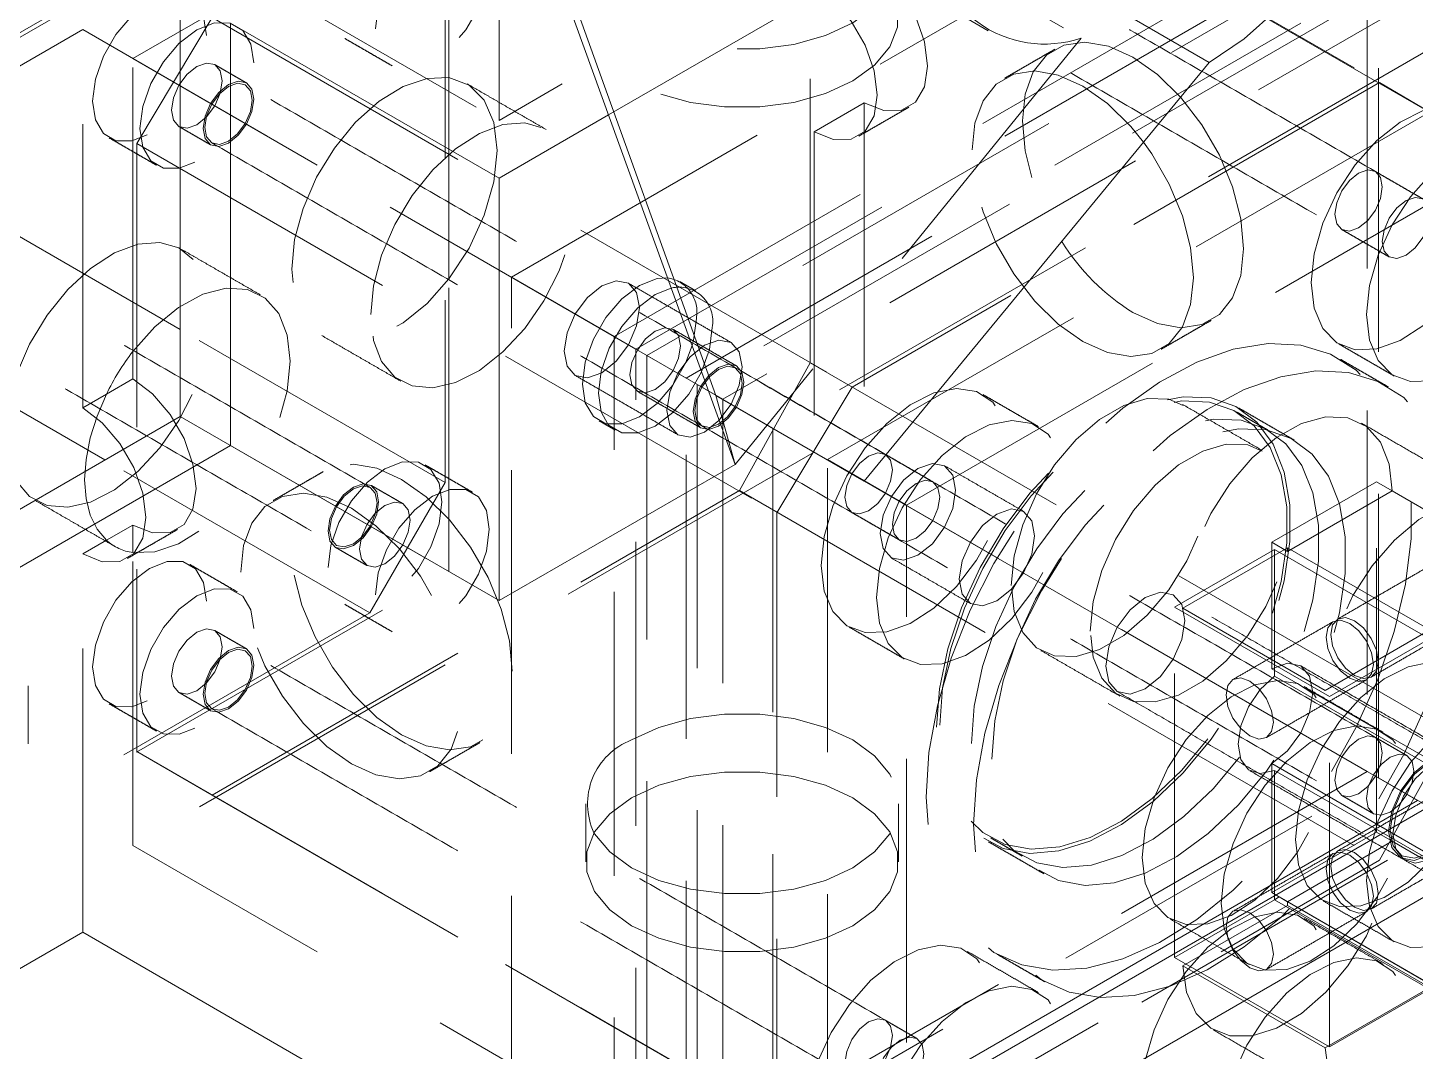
# Model space of a CAD drawing. Header units: millimetres. Extents: x 11 to 421, y 5 to 275.
# Drawn here: x 164.79 to 171, y 46.79 to 51.37 of the extents above; entities that cross this region are included whole.
import ezdxf

# ---------------------------------------------------------------- set-up
doc = ezdxf.new("R2010")
doc.units = ezdxf.units.MM
doc.linetypes.add('HIDDEN', pattern=[1.905, 1.27, -0.635])

msp = doc.modelspace()

# ---------------------------------------------------------------- linework, layer by layer
at = {"color": 7, "linetype": 'Continuous', "lineweight": 15}
for p, q in [((165.4722, 53.1478), (165.4722, 49.6285)), ((166.8934, 53.0494), (170.0754, 51.2124)), ((166.6733, 52.9539), (167.9541, 49.4141)), ((167.8682, 49.723), (166.7376, 52.8602)), ((165.6967, 51.3883), (166.8987, 50.6944)), ((165.6967, 51.3883), (165.6967, 49.4988)), ((168.5322, 49.3396), (170.0754, 51.2124)), ((165.4722, 50.0172), (163.7928, 50.9867)), ((166.8987, 50.6944), (167.3886, 50.9771)), ((166.8987, 48.8049), (166.8987, 50.6944)), ((165.1353, 49.434), (163.4559, 50.4035)), ((167.8682, 49.723), (168.5322, 49.3396)), ((167.8682, 49.723), (167.9541, 49.4141)), ((165.4722, 49.6285), (164.632, 49.1435)), ((164.632, 48.8842), (165.6967, 49.4988)), ((165.6967, 49.4988), (166.8987, 48.8049)), ((166.8987, 48.8049), (167.9541, 49.4141)), ((171.007, 47.9109), (168.5322, 49.3396)), ((171.007, 47.9109), (167.5104, 45.8924)), ((167.5599, 45.8638), (171.0565, 47.8824)), ((167.8993, 45.6679), (171.3959, 47.6864)), ((163.7557, 46.5822), (165.0355, 47.3211)), ((167.5104, 45.8924), (165.0355, 47.3211))]:
    msp.add_line(p, q, dxfattribs=at)
at = {"color": 7, "linetype": 'HIDDEN', "lineweight": 0}
for p, q in [((167.4132, 49.9865), (172.8013, 53.097)), ((165.26, 51.2292), (168.3077, 52.9886)), ((166.6733, 52.9539), (169.5018, 51.3211)), ((166.8987, 50.953), (166.8987, 52.8427)), ((167.9738, 52.7754), (170.8376, 51.1222)), ((168.29, 49.8682), (168.29, 52.5889)), ((168.29, 52.5889), (171.1538, 50.9357)), ((166.9535, 50.2518), (170.9574, 52.5631)), ((166.6742, 52.4538), (163.6266, 50.6945)), ((166.6742, 51.144), (166.6742, 52.4538)), ((168.7213, 49.2313), (174.1095, 52.3418)), ((163.9605, 50.8668), (166.3197, 52.2287)), ((166.6566, 52.0542), (166.6566, 49.3334)), ((168.8308, 52.0684), (166.8987, 50.953)), ((168.3678, 49.4354), (172.8013, 51.9948)), ((167.5104, 49.9302), (171.007, 51.9487)), ((171.007, 51.8916), (167.5599, 49.9016)), ((167.3886, 50.9771), (168.8309, 51.8098)), ((171.3959, 51.7242), (167.8993, 49.7056)), ((165.6967, 51.647), (166.8987, 50.953)), ((167.7349, 49.8005), (170.7825, 51.5599)), ((170.832, 51.5313), (167.7844, 49.7719)), ((170.7825, 51.5599), (170.7825, 48.0406)), ((170.832, 48.012), (170.832, 51.5313)), ((165.6146, 51.4135), (165.2777, 50.85)), ((165.6146, 51.4135), (168.4784, 49.7603)), ((165.0355, 51.3589), (163.7557, 50.62)), ((165.0355, 49.6666), (165.0355, 51.3589)), ((167.5104, 49.9302), (165.0355, 51.3589)), ((171.1714, 51.3354), (168.1238, 49.576)), ((169.5018, 51.3211), (167.9541, 49.4141)), ((167.7349, 49.8005), (165.26, 51.2292)), ((165.26, 49.9194), (165.26, 51.2292)), ((166.6742, 50.2444), (166.6742, 51.144)), ((170.8376, 51.1222), (168.4784, 49.7603)), ((171.1538, 50.9357), (170.8376, 51.1222)), ((168.5322, 51.0319), (168.3077, 50.9023)), ((168.5322, 51.0319), (168.5322, 49.3396)), ((168.3077, 50.9023), (168.3077, 49.4693)), ((165.2777, 50.85), (165.2777, 48.1292)), ((165.2777, 50.85), (168.1415, 49.1967)), ((166.6742, 48.9345), (166.6742, 50.2444)), ((166.9535, 46.2138), (166.9535, 50.2518)), ((167.4132, 49.9865), (166.9535, 50.2518)), ((166.6566, 49.3334), (165.4722, 50.0172)), ((167.4132, 43.7644), (167.4132, 49.9865)), ((165.26, 49.7962), (165.26, 49.9194)), ((167.5104, 45.8924), (167.5104, 49.9302)), ((167.5599, 49.9016), (167.5599, 45.9209)), ((167.5599, 49.9016), (167.8993, 49.7056)), ((167.9738, 49.297), (168.29, 49.8682)), ((168.29, 49.8682), (171.1538, 48.2149)), ((165.26, 49.7962), (165.1417, 49.7279)), ((167.7349, 46.2812), (167.7349, 49.8005)), ((165.1417, 49.7279), (165.0355, 49.6666)), ((167.7844, 49.7719), (167.7844, 46.2526)), ((167.7844, 49.7719), (168.1238, 49.576)), ((168.4784, 49.7603), (168.1415, 49.1967)), ((167.8993, 49.7056), (167.8993, 45.6679)), ((165.4722, 49.6285), (166.6742, 48.9345)), ((168.1238, 49.576), (168.1238, 46.0567)), ((166.3197, 48.7503), (165.1353, 49.434)), ((168.3077, 49.4693), (165.26, 47.7099)), ((170.7825, 48.0406), (168.3077, 49.4693)), ((168.3678, 44.3171), (168.3678, 49.4354)), ((168.7213, 49.2313), (168.3678, 49.4354)), ((165.6146, 47.935), (167.9738, 49.297)), ((166.6566, 49.3334), (166.3197, 48.7503)), ((167.9738, 49.297), (170.8376, 47.6437)), ((170.8232, 49.336), (170.3547, 49.0656)), ((170.4254, 49.0248), (170.8939, 49.2952)), ((170.8232, 47.7692), (170.8232, 49.336)), ((170.8232, 49.336), (170.8939, 49.2952)), ((170.8939, 49.2952), (171.5303, 48.9278)), ((168.7213, 43.0178), (168.7213, 49.2313)), ((168.1415, 49.1967), (168.1415, 46.476)), ((165.26, 49.143), (165.1417, 49.0747)), ((165.26, 49.0198), (165.26, 49.143)), ((165.1417, 49.0747), (165.0355, 49.0134)), ((170.4254, 49.0411), (169.9572, 48.7708)), ((170.3547, 49.0656), (170.3547, 48.5001)), ((170.3547, 49.0656), (170.4254, 49.0248)), ((170.4254, 49.0248), (170.4254, 49.0411)), ((171.0618, 48.6737), (170.4254, 49.0411)), ((165.0355, 47.3211), (165.0355, 49.0134)), ((165.26, 47.7099), (165.26, 49.0198)), ((169.9199, 48.7758), (170.3671, 49.0339)), ((170.3671, 48.4671), (170.3671, 49.0339)), ((170.3671, 49.0339), (171.0601, 48.6339)), ((163.6266, 47.1752), (166.6742, 48.9345)), ((166.3197, 48.7503), (163.9605, 47.3883)), ((169.9199, 47.2089), (169.9199, 48.7758)), ((170.6128, 48.3757), (169.9199, 48.7758)), ((170.5936, 48.4034), (169.9572, 48.7708)), ((171.0618, 48.6737), (170.5936, 48.4034)), ((170.6128, 48.3757), (171.0601, 48.6339)), ((170.3547, 48.5001), (171.0618, 48.0919)), ((171.0601, 48.067), (170.3671, 48.4671)), ((170.6128, 46.8089), (170.6128, 48.3757)), ((170.8376, 47.6437), (171.1538, 48.2149)), ((165.2777, 48.1292), (165.6146, 47.935)), ((165.2777, 48.1292), (168.1415, 46.476)), ((170.3547, 48.0755), (170.3547, 47.4988)), ((170.3547, 48.0755), (171.0618, 47.6673)), ((170.3671, 47.4671), (170.3671, 48.0453)), ((170.3671, 48.0453), (171.0601, 47.6453)), ((170.7825, 48.0406), (167.7349, 46.2812)), ((167.7844, 46.2526), (170.832, 48.012)), ((170.832, 48.012), (171.1714, 47.8161)), ((165.6146, 47.935), (168.4784, 46.2818)), ((168.1238, 46.0567), (171.1714, 47.8161)), ((170.3547, 47.4988), (170.8232, 47.7692)), ((170.8232, 47.7692), (170.8939, 47.7284)), ((167.7349, 46.2812), (165.26, 47.7099)), ((170.8939, 47.7284), (170.4254, 47.4579)), ((170.8939, 47.7284), (171.5303, 47.361)), ((168.4784, 46.2818), (170.8376, 47.6437)), ((170.3547, 47.4988), (170.4254, 47.4579)), ((170.3671, 47.4671), (169.9199, 47.2089)), ((169.9572, 47.1713), (170.4254, 47.4416)), ((170.3883, 47.4794), (170.3671, 47.4671)), ((170.3876, 47.4794), (170.3671, 47.4671)), ((170.3671, 47.4671), (171.0601, 47.0671)), ((170.3671, 47.4671), (171.0601, 47.0671)), ((170.3883, 47.4794), (170.3876, 47.4794)), ((170.3876, 47.4794), (171.0805, 47.0793)), ((171.0813, 47.0793), (170.3883, 47.4794)), ((170.4254, 47.4416), (170.4254, 47.4579)), ((171.0618, 47.0742), (170.4254, 47.4416)), ((170.6128, 46.8089), (169.9199, 47.2089)), ((169.9572, 47.1713), (170.5936, 46.8039)), ((170.5936, 46.8039), (171.0618, 47.0742)), ((171.0601, 47.0671), (170.6128, 46.8089))]:
    msp.add_line(p, q, dxfattribs=at)
at = {"color": 7, "linetype": 'Continuous', "lineweight": 15, "flags": 128}
for points in [[(170.0754, 51.2124), (170.2314, 51.3182), (170.3826, 51.4523), (170.5244, 51.6106), (170.6527, 51.7883), (170.7634, 51.98), (170.8531, 52.1799), (170.9193, 52.3819), (170.9598, 52.5799), (170.9735, 52.7679), (170.9598, 52.9401), (170.9193, 53.0913), (170.8531, 53.2169), (170.7634, 53.3132), (170.7104, 53.3493)], [(169.7342, 50.093), (169.8444, 50.0438), (169.949, 50.0256), (170.0429, 50.0396), (170.1212, 50.0848), (170.1802, 50.1592), (170.2168, 50.2588), (170.2292, 50.3789), (170.2168, 50.5132), (170.1802, 50.6551), (170.1212, 50.7976), (170.0429, 50.9333), (169.949, 51.0556), (169.9475, 51.0572)], [(169.7815, 50.8558), (169.8184, 50.8037), (169.8967, 50.668), (169.9557, 50.5255), (169.9923, 50.3836), (170.0047, 50.2492), (169.9923, 50.1292), (169.9557, 50.0295), (169.9535, 50.0256)], [(167.6522, 50.2486), (167.605, 50.2454), (167.5263, 50.2144), (167.4476, 50.1546), (167.3767, 50.0719), (167.3204, 49.9743), (167.2842, 49.8715), (167.2717, 49.7735), (167.2842, 49.6898), (167.3204, 49.6288), (167.3767, 49.5962), (167.4476, 49.5955), (167.5263, 49.6265), (167.605, 49.6863), (167.6759, 49.769), (167.7322, 49.8665), (167.7619, 49.9453)], [(167.6687, 50.2031), (167.597, 50.1736), (167.5184, 50.1138), (167.4474, 50.0311), (167.3911, 49.9335), (167.3549, 49.8307), (167.3425, 49.7327), (167.3549, 49.649), (167.3852, 49.5943)], [(167.7102, 49.9449), (167.7015, 49.99), (167.677, 50.0182), (167.6403, 50.0253), (167.597, 50.0103), (167.5537, 49.9753), (167.517, 49.9258), (167.4925, 49.8693), (167.4839, 49.8143), (167.4925, 49.7693), (167.517, 49.7411), (167.5537, 49.7339), (167.597, 49.749), (167.6403, 49.7839), (167.677, 49.8334), (167.7015, 49.89), (167.7102, 49.9449)], [(168.4809, 47.9222), (168.3583, 47.9786), (168.2171, 48.0178), (168.0643, 48.038), (167.9075, 48.038), (167.7547, 48.0178), (167.6135, 47.9786), (167.4909, 47.9222), (167.3932, 47.8514), (167.3252, 47.7699), (167.2903, 47.6817), (167.2903, 47.5912), (167.3252, 47.5029), (167.3932, 47.4214), (167.4909, 47.3507), (167.6135, 47.2943), (167.7547, 47.255), (167.9075, 47.2349), (168.0643, 47.2349), (168.2171, 47.255), (168.3583, 47.2943), (168.4809, 47.3507), (168.5786, 47.4214), (168.6466, 47.5029), (168.6815, 47.5912), (168.6815, 47.6817), (168.6466, 47.7699), (168.5786, 47.8514), (168.4809, 47.9222)], [(168.6489, 47.766), (168.6466, 47.7622), (168.5786, 47.6807), (168.4809, 47.6099), (168.3583, 47.5535), (168.2171, 47.5142), (168.0643, 47.4941), (167.9075, 47.4941), (167.7547, 47.5142), (167.6135, 47.5535), (167.4909, 47.6099), (167.3932, 47.6807), (167.3252, 47.7622), (167.3229, 47.766)]]:
    msp.add_lwpolyline(points, dxfattribs=at)
at = {"color": 7, "linetype": 'HIDDEN', "lineweight": 0, "flags": 128}
for points in [[(168.4809, 51.96), (168.5786, 51.8892), (168.6466, 51.8077), (168.6815, 51.7195), (168.6815, 51.629), (168.6466, 51.5407), (168.5786, 51.4592), (168.4809, 51.3885), (168.3583, 51.332), (168.2171, 51.2928), (168.0643, 51.2726), (167.9075, 51.2726), (167.7547, 51.2928), (167.6135, 51.332), (167.4909, 51.3885), (167.3932, 51.4592), (167.3252, 51.5407), (167.2903, 51.629), (167.2903, 51.7195), (167.3252, 51.8077), (167.3932, 51.8892), (167.4909, 51.96), (167.6135, 52.0164), (167.7547, 52.0556), (167.9075, 52.0758), (168.0643, 52.0758), (168.2171, 52.0556), (168.3583, 52.0164), (168.4809, 51.96)], [(166.1333, 51.4843), (166.1458, 51.5823), (166.1819, 51.6851), (166.2382, 51.7827), (166.3092, 51.8654), (166.3879, 51.9252), (166.4665, 51.9562), (166.5375, 51.9554), (166.5938, 51.9229), (166.63, 51.8618), (166.6424, 51.7782), (166.63, 51.6801), (166.5938, 51.5773), (166.5375, 51.4798), (166.4665, 51.3971), (166.3879, 51.3373), (166.3092, 51.3062), (166.2382, 51.307), (166.1819, 51.3396), (166.1458, 51.4006), (166.1333, 51.4843)], [(166.3454, 51.3618), (166.3579, 51.4598), (166.3941, 51.5627), (166.4504, 51.6602), (166.5213, 51.7429), (166.6, 51.8027), (166.6787, 51.8337), (166.7496, 51.833), (166.8059, 51.8004), (166.8421, 51.7394), (166.8546, 51.6557), (166.8421, 51.5577), (166.8059, 51.4549), (166.7496, 51.3573), (166.6787, 51.2746), (166.6, 51.2148), (166.5213, 51.1838), (166.4504, 51.1846), (166.3941, 51.2171), (166.3579, 51.2782), (166.3454, 51.3618)], [(168.4809, 51.7007), (168.3583, 51.7571), (168.2171, 51.7964), (168.0643, 51.8165), (167.9075, 51.8165), (167.7547, 51.7964), (167.6135, 51.7571), (167.4909, 51.7007), (167.3932, 51.63), (167.3252, 51.5484), (167.2903, 51.4602), (167.2903, 51.3697), (167.3252, 51.2815), (167.3932, 51.2), (167.4909, 51.1292), (167.6135, 51.0728), (167.7547, 51.0335), (167.9075, 51.0134), (168.0643, 51.0134), (168.2171, 51.0335), (168.3583, 51.0728), (168.4809, 51.1292), (168.5786, 51.2), (168.6466, 51.2815), (168.6815, 51.3697), (168.6815, 51.4602), (168.6466, 51.5484), (168.5786, 51.63), (168.4809, 51.7007)], [(168.5322, 51.0319), (168.6196, 50.9975), (168.6984, 50.9983), (168.761, 51.0345), (168.8012, 51.1023), (168.815, 51.1953), (168.8012, 51.3042), (168.761, 51.4184), (168.6984, 51.5268), (168.6196, 51.6187), (168.5322, 51.6852)], [(168.3077, 51.5556), (168.3951, 51.4891), (168.4739, 51.3972), (168.5365, 51.2888), (168.5767, 51.1746), (168.5905, 51.0657), (168.5767, 50.9727), (168.5365, 50.9049), (168.4739, 50.8687), (168.3951, 50.8679), (168.3077, 50.9023)], [(165.5888, 51.3332), (165.5764, 51.4169), (165.5402, 51.478), (165.4839, 51.5105), (165.4129, 51.5113), (165.3343, 51.4802), (165.2556, 51.4204), (165.1846, 51.3377), (165.1283, 51.2402), (165.0922, 51.1374), (165.0797, 51.0393), (165.0922, 50.9557), (165.1283, 50.8946), (165.1846, 50.8621), (165.2556, 50.8613), (165.3343, 50.8923), (165.4129, 50.9521), (165.4839, 51.0348), (165.5402, 51.1324), (165.5764, 51.2352), (165.5888, 51.3332)], [(165.801, 51.2108), (165.7885, 51.2944), (165.7523, 51.3555), (165.696, 51.388), (165.6251, 51.3888), (165.5464, 51.3578), (165.4677, 51.298), (165.3968, 51.2153), (165.3405, 51.1177), (165.3043, 51.0149), (165.2918, 50.9169), (165.3043, 50.8332), (165.3405, 50.7722), (165.3968, 50.7396), (165.4677, 50.7388), (165.5464, 50.7699), (165.6251, 50.8297), (165.696, 50.9124), (165.7523, 51.0099), (165.7885, 51.1127), (165.801, 51.2108)], [(169.9475, 51.0572), (169.8444, 51.1583), (169.7342, 51.2362), (169.6241, 51.2854), (169.5195, 51.3035), (169.4256, 51.2896), (169.3473, 51.2444), (169.2883, 51.17), (169.2517, 51.0704), (169.2393, 50.9503), (169.2517, 50.816), (169.2883, 50.674), (169.3473, 50.5316), (169.4154, 50.4115)], [(165.6595, 51.1291), (165.6509, 51.1742), (165.6264, 51.2024), (165.5897, 51.2095), (165.5464, 51.1945), (165.5031, 51.1595), (165.4664, 51.11), (165.4419, 51.0535), (165.4333, 50.9985), (165.4419, 50.9535), (165.4664, 50.9253), (165.5031, 50.9181), (165.5464, 50.9332), (165.5897, 50.9681), (165.6264, 51.0176), (165.6509, 51.0742), (165.6595, 51.1291)], [(169.0148, 50.8207), (169.0272, 50.9408), (169.0638, 51.0404), (169.1228, 51.1148), (169.2011, 51.16), (169.295, 51.1739), (169.3996, 51.1558), (169.5097, 51.1066), (169.6199, 51.0287), (169.7245, 50.926), (169.7815, 50.8558)], [(165.801, 51.0475), (165.7924, 51.0925), (165.7678, 51.1207), (165.7311, 51.1279), (165.6878, 51.1128), (165.6445, 51.0779), (165.6078, 51.0284), (165.5833, 50.9718), (165.5747, 50.9169), (165.5833, 50.8718), (165.6078, 50.8436), (165.6445, 50.8365), (165.6878, 50.8515), (165.7311, 50.8865), (165.7678, 50.936), (165.7924, 50.9925), (165.801, 51.0475)], [(165.7939, 51.0434), (165.7858, 51.0856), (165.7628, 51.1121), (165.7284, 51.1188), (165.6878, 51.1047), (165.6472, 51.0719), (165.6128, 51.0255), (165.5898, 50.9725), (165.5818, 50.9209), (165.5898, 50.8787), (165.6128, 50.8523), (165.6472, 50.8456), (165.6878, 50.8597), (165.7284, 50.8925), (165.7628, 50.9389), (165.7858, 50.9919), (165.7939, 51.0434)], [(166.6742, 51.144), (166.5761, 51.1409), (166.4698, 51.105), (166.3613, 51.0383), (166.2567, 50.9446), (166.1617, 50.8291), (166.0818, 50.6982), (166.0212, 50.5592), (165.9835, 50.4199), (165.9707, 50.288), (165.9835, 50.171), (166.0212, 50.0752), (166.0818, 50.0062), (166.1617, 49.9676), (166.2567, 49.9617), (166.3613, 49.9888), (166.4698, 50.0474), (166.5761, 50.1342), (166.6742, 50.2444)], [(166.6742, 50.2444), (166.7639, 50.3809), (166.8324, 50.5284), (166.8753, 50.6775), (166.8899, 50.8187), (166.8753, 50.943), (166.8324, 51.0426), (166.7639, 51.111), (166.6742, 51.144)], [(170.5315, 50.227), (170.5448, 50.3565), (170.584, 50.4933), (170.6465, 50.6288), (170.7284, 50.7543), (170.8247, 50.8622), (170.9291, 50.9455), (171.0353, 50.9991), (171.1364, 51.0195), (171.2262, 51.0055), (171.299, 50.958), (171.3502, 50.88), (171.3767, 50.7763), (171.3767, 50.6535), (171.3502, 50.5193), (171.299, 50.3821), (171.2262, 50.2506), (171.1364, 50.1329), (171.0353, 50.0366), (170.9291, 49.9676), (170.8247, 49.9303), (170.7284, 49.927), (170.6465, 49.958), (170.584, 50.0213), (170.5448, 50.1129), (170.5315, 50.227)], [(166.3242, 50.0839), (166.3366, 50.2135), (166.3731, 50.3503), (166.4318, 50.4872), (166.5094, 50.6165), (166.6018, 50.7315), (166.704, 50.8259), (166.8106, 50.8945), (166.9157, 50.9338), (167.0137, 50.9416), (167.0993, 50.9174), (167.1678, 50.8626), (167.2157, 50.7801), (167.2404, 50.6744), (167.2404, 50.5512), (167.2157, 50.4171), (167.1678, 50.2793), (167.0993, 50.1453), (167.0137, 50.0223), (166.9157, 49.9169), (166.8106, 49.8348), (166.704, 49.7805), (166.6018, 49.7568), (166.5094, 49.7651), (166.4318, 49.8048), (166.3731, 49.8739), (166.3366, 49.9687), (166.3242, 50.0839)], [(170.779, 50.0841), (170.7923, 50.2137), (170.8315, 50.3504), (170.894, 50.4859), (170.9759, 50.6115), (171.0722, 50.7193), (171.1766, 50.8026), (171.2828, 50.8562), (171.3839, 50.8766), (171.4737, 50.8627), (171.5465, 50.8152), (171.5977, 50.7371), (171.6242, 50.6334), (171.6242, 50.5106), (171.5977, 50.3764), (171.5465, 50.2392), (171.4737, 50.1077), (171.3839, 49.99), (171.2828, 49.8937), (171.1766, 49.8247), (171.0722, 49.7874), (170.9759, 49.7842), (170.894, 49.8151), (170.8315, 49.8784), (170.7923, 49.97), (170.779, 50.0841)], [(169.9535, 50.0256), (169.8967, 49.9552), (169.8184, 49.91), (169.7245, 49.896), (169.6199, 49.9142), (169.5097, 49.9634), (169.3996, 50.0413), (169.295, 50.144), (169.2011, 50.2663), (169.1228, 50.402), (169.0638, 50.5444), (169.0272, 50.6864), (169.0148, 50.8207)], [(170.6376, 50.5332), (170.6456, 50.5847), (170.6686, 50.6377), (170.7031, 50.6841), (170.7436, 50.7169), (170.7842, 50.731), (170.8186, 50.7243), (170.8416, 50.6978), (170.8497, 50.6556), (170.8416, 50.6041), (170.8186, 50.5511), (170.7842, 50.5047), (170.7436, 50.4719), (170.7031, 50.4578), (170.6686, 50.4645), (170.6456, 50.4909), (170.6376, 50.5332)], [(170.8497, 50.6556), (170.8416, 50.6978), (170.8186, 50.7243), (170.7842, 50.731), (170.7436, 50.7169), (170.7031, 50.6841), (170.6686, 50.6377), (170.6456, 50.5847), (170.6376, 50.5332), (170.6456, 50.4909), (170.6686, 50.4645), (170.7031, 50.4578), (170.7436, 50.4719), (170.7842, 50.5047), (170.8186, 50.5511), (170.8416, 50.6041), (170.8497, 50.6556)], [(170.8497, 50.4107), (170.8578, 50.4622), (170.8808, 50.5152), (170.9152, 50.5617), (170.9558, 50.5944), (170.9964, 50.6085), (171.0308, 50.6018), (171.0538, 50.5754), (171.0618, 50.5332), (171.0538, 50.4816), (171.0308, 50.4286), (170.9964, 50.3822), (170.9558, 50.3494), (170.9152, 50.3353), (170.8808, 50.342), (170.8578, 50.3685), (170.8497, 50.4107)], [(164.6908, 49.5492), (164.7032, 49.4339), (164.7397, 49.3392), (164.7983, 49.2701), (164.876, 49.2303), (164.9684, 49.2221), (165.0706, 49.2457), (165.1772, 49.3001), (165.2822, 49.3822), (165.3802, 49.4875), (165.4658, 49.6105), (165.5344, 49.7445), (165.5823, 49.8823), (165.6069, 50.0164), (165.6069, 50.1397), (165.5823, 50.2454), (165.5344, 50.3278), (165.4658, 50.3826), (165.3802, 50.4068), (165.2822, 50.3991), (165.1772, 50.3598), (165.0706, 50.2911), (164.9684, 50.1968), (164.876, 50.0818), (164.7983, 49.9524), (164.7397, 49.8156), (164.7032, 49.6787), (164.6908, 49.5492)], [(167.1896, 49.921), (167.2025, 50.0028), (167.239, 50.087), (167.2936, 50.1607), (167.358, 50.2127), (167.4225, 50.2351), (167.4771, 50.2244), (167.5136, 50.1824), (167.5264, 50.1154), (167.5136, 50.0336), (167.4771, 49.9495), (167.4225, 49.8758), (167.358, 49.8238), (167.2936, 49.8014), (167.239, 49.812), (167.2025, 49.854), (167.1896, 49.921)], [(165.26, 49.9194), (165.3582, 50.0296), (165.4645, 50.1164), (165.5729, 50.175), (165.6776, 50.2021), (165.7725, 50.1962), (165.8525, 50.1576), (165.9131, 50.0885), (165.9508, 49.9928), (165.9636, 49.8757), (165.9508, 49.7439), (165.9131, 49.6046), (165.8525, 49.4656), (165.7725, 49.3347), (165.6776, 49.2192), (165.5729, 49.1255), (165.4645, 49.0588), (165.3582, 49.0229), (165.26, 49.0198)], [(167.7619, 49.9453), (167.7684, 49.9694), (167.7809, 50.0674)], [(167.3852, 49.5943), (167.3911, 49.5879), (167.4474, 49.5554), (167.5184, 49.5546), (167.597, 49.5857), (167.6757, 49.6455), (167.7466, 49.7282), (167.803, 49.8257), (167.8391, 49.9285), (167.8516, 50.0266)], [(167.6493, 49.6557), (167.6621, 49.7375), (167.6986, 49.8216), (167.7532, 49.8953), (167.8176, 49.9473), (167.8821, 49.9697), (167.9367, 49.9591), (167.9732, 49.9171), (167.986, 49.8501), (167.9732, 49.7683), (167.9367, 49.6841), (167.8821, 49.6105), (167.8176, 49.5585), (167.7532, 49.5361), (167.6986, 49.5467), (167.6621, 49.5887), (167.6493, 49.6557)], [(168.8088, 47.9261), (168.8216, 48.1249), (168.8594, 48.3338), (168.9216, 48.5478), (169.0066, 48.7619), (169.1124, 48.9712), (169.2366, 49.1706), (169.3762, 49.3556), (169.5279, 49.5218), (169.6883, 49.6652), (169.8535, 49.7826), (170.0197, 49.8712), (170.183, 49.9289), (170.3395, 49.9543), (170.4856, 49.9469), (170.6179, 49.9069), (170.7332, 49.8351), (170.8289, 49.7332), (170.9027, 49.6037), (170.9528, 49.4496), (170.9782, 49.2744), (170.9782, 49.0824), (170.9528, 48.8779), (170.9027, 48.6659), (170.8289, 48.4512), (170.7332, 48.2389), (170.6179, 48.0339), (170.4856, 47.8411), (170.3395, 47.665), (170.183, 47.5098), (170.0197, 47.3789), (169.8535, 47.2757), (169.6883, 47.2023), (169.5279, 47.1606), (169.3762, 47.1516), (169.2366, 47.1754), (169.1124, 47.2315), (169.0066, 47.3185), (168.9216, 47.4346), (168.8594, 47.5768), (168.8216, 47.7419), (168.8088, 47.9261)], [(167.993, 49.7816), (167.9844, 49.8267), (167.9599, 49.8549), (167.9232, 49.862), (167.8799, 49.847), (167.8366, 49.812), (167.7999, 49.7625), (167.7753, 49.706), (167.7667, 49.651), (167.7753, 49.606), (167.7999, 49.5778), (167.8366, 49.5706), (167.8799, 49.5857), (167.9232, 49.6206), (167.9599, 49.6701), (167.9844, 49.7267), (167.993, 49.7816)], [(167.9859, 49.7776), (167.9779, 49.8198), (167.9549, 49.8462), (167.9204, 49.8529), (167.8799, 49.8388), (167.8393, 49.8061), (167.8049, 49.7596), (167.7819, 49.7066), (167.7738, 49.6551), (167.7819, 49.6129), (167.8049, 49.5864), (167.8393, 49.5797), (167.8799, 49.5939), (167.9204, 49.6266), (167.9549, 49.673), (167.9779, 49.726), (167.9859, 49.7776)], [(165.26, 49.143), (165.3474, 49.1085), (165.4263, 49.1094), (165.4889, 49.1455), (165.529, 49.2134), (165.5429, 49.3063), (165.529, 49.4152), (165.4889, 49.5295), (165.4263, 49.6378), (165.3474, 49.7298), (165.26, 49.7962)], [(169.021, 47.8036), (169.0337, 48.0024), (169.0716, 48.2113), (169.1337, 48.4253), (169.2187, 48.6395), (169.3245, 48.8487), (169.4487, 49.0482), (169.5883, 49.2331), (169.7401, 49.3993), (169.9004, 49.5428), (170.0656, 49.6602), (170.2318, 49.7488), (170.3951, 49.8064), (170.5516, 49.8319), (170.6977, 49.8245), (170.83, 49.7844), (170.9453, 49.7126), (171.041, 49.6108), (171.1148, 49.4813), (171.165, 49.3271), (171.1904, 49.152), (171.1904, 48.9599), (171.165, 48.7555), (171.1148, 48.5434), (171.041, 48.3287), (170.9453, 48.1164), (170.83, 47.9114), (170.6977, 47.7187), (170.5516, 47.5426), (170.3951, 47.3873), (170.2318, 47.2565), (170.0656, 47.1532), (169.9004, 47.0798), (169.7401, 47.0382), (169.5883, 47.0291), (169.4487, 47.0529), (169.3245, 47.109), (169.2187, 47.1961), (169.1337, 47.3121), (169.0716, 47.4543), (169.0337, 47.6195), (169.021, 47.8036)], [(165.1417, 49.0747), (165.1, 49.1241), (165.0694, 49.1868), (165.0507, 49.2612), (165.0444, 49.3451), (165.0507, 49.4363), (165.0694, 49.5322), (165.1, 49.6303), (165.1417, 49.7279)], [(168.3395, 48.9616), (168.3528, 49.0911), (168.392, 49.2279), (168.4545, 49.3633), (168.5364, 49.4889), (168.6326, 49.5968), (168.7371, 49.6801), (168.8432, 49.7336), (168.9444, 49.7541), (169.0342, 49.7401), (169.107, 49.6926), (169.1582, 49.6146), (169.1847, 49.5109), (169.1847, 49.3881), (169.1582, 49.2539), (169.107, 49.1167), (169.0342, 48.9851), (168.9444, 48.8675), (168.8432, 48.7711), (168.7371, 48.7022), (168.6326, 48.6649), (168.5364, 48.6616), (168.4545, 48.6926), (168.392, 48.7558), (168.3528, 48.8474), (168.3395, 48.9616)], [(165.0355, 49.6666), (165.1229, 49.6001), (165.2018, 49.5082), (165.2643, 49.3999), (165.3045, 49.2856), (165.3184, 49.1767), (165.3045, 49.0838), (165.2643, 49.0159), (165.2018, 48.9798), (165.1229, 48.9789), (165.0355, 49.0134)], [(168.8557, 48.2388), (168.8684, 48.4095), (168.9062, 48.5893), (168.9678, 48.7726), (169.0512, 48.9534), (169.1538, 49.126), (169.2723, 49.2847), (169.4029, 49.4245), (169.5413, 49.5409), (169.6832, 49.6301), (169.8239, 49.6894), (169.9589, 49.7167), (170.0839, 49.7111), (170.1949, 49.673), (170.2883, 49.6034), (170.3612, 49.5047), (170.411, 49.38), (170.4364, 49.2334), (170.4364, 49.0694), (170.411, 48.8934), (170.3612, 48.7111), (170.2883, 48.5284), (170.1949, 48.351), (170.0839, 48.1847), (169.9589, 48.0348), (169.8239, 47.9062), (169.6832, 47.8029), (169.5413, 47.7284), (169.4029, 47.685), (169.2723, 47.6741), (169.1538, 47.696), (169.0512, 47.75), (168.9678, 47.8345), (168.9062, 47.9467), (168.8684, 48.0829), (168.8557, 48.2388)], [(168.8698, 48.247), (168.8823, 48.4146), (168.9194, 48.5912), (168.9799, 48.7713), (169.0619, 48.9488), (169.1627, 49.1183), (169.279, 49.2742), (169.4073, 49.4115), (169.5432, 49.5258), (169.6825, 49.6135), (169.8207, 49.6716), (169.9533, 49.6984), (170.0761, 49.693), (170.1851, 49.6555), (170.2769, 49.5872), (170.3484, 49.4903), (170.3974, 49.3678), (170.4223, 49.2238), (170.4223, 49.0627), (170.3974, 48.8899), (170.3484, 48.7109), (170.2769, 48.5314), (170.1851, 48.3571), (170.0761, 48.1938), (169.9533, 48.0466), (169.8207, 47.9203), (169.6825, 47.8189), (169.5432, 47.7457), (169.4073, 47.703), (169.279, 47.6923), (169.1627, 47.7138), (169.0619, 47.7669), (168.9799, 47.8499), (168.9194, 47.96), (168.8823, 48.0938), (168.8698, 48.247)], [(169.1898, 48.8729), (169.2028, 49.0045), (169.2412, 49.1436), (169.3027, 49.2819), (169.3837, 49.4116), (169.4796, 49.525), (169.5847, 49.6156), (169.6929, 49.6781), (169.798, 49.7089), (169.8939, 49.7061), (169.9749, 49.67), (170.0364, 49.6026), (170.0748, 49.5079), (170.0878, 49.3913), (170.0748, 49.2597), (170.0364, 49.1207), (169.9749, 48.9823), (169.8939, 48.8527), (169.798, 48.7392), (169.6929, 48.6486), (169.5847, 48.5862), (169.4796, 48.5554), (169.3837, 48.5582), (169.3027, 48.5943), (169.2412, 48.6616), (169.2028, 48.7564), (169.1898, 48.8729)], [(168.587, 48.8187), (168.6003, 48.9482), (168.6394, 49.085), (168.702, 49.2205), (168.7839, 49.346), (168.8801, 49.4539), (168.9846, 49.5372), (169.0907, 49.5908), (169.1919, 49.6112), (169.2817, 49.5972), (169.3545, 49.5497), (169.4057, 49.4717), (169.4321, 49.368), (169.4321, 49.2452), (169.4057, 49.111), (169.3545, 48.9738), (169.2817, 48.8422), (169.1919, 48.7246), (169.0907, 48.6283), (168.9846, 48.5593), (168.8801, 48.522), (168.7839, 48.5187), (168.702, 48.5497), (168.6394, 48.613), (168.6003, 48.7046), (168.587, 48.8187)], [(169.0112, 48.1654), (169.0237, 48.333), (169.0608, 48.5096), (169.1213, 48.6896), (169.2033, 48.8672), (169.3041, 49.0367), (169.4205, 49.1926), (169.5487, 49.3299), (169.6846, 49.4442), (169.8239, 49.5318), (169.9621, 49.59), (170.0947, 49.6168), (170.2175, 49.6114), (170.3266, 49.5739), (170.4183, 49.5056), (170.4898, 49.4087), (170.5388, 49.2862), (170.5637, 49.1421), (170.5637, 48.9811), (170.5388, 48.8083), (170.4898, 48.6292), (170.4183, 48.4497), (170.3266, 48.2755), (170.2175, 48.1121), (170.0947, 47.965), (169.9621, 47.8386), (169.8239, 47.7372), (169.6846, 47.6641), (169.5487, 47.6214), (169.4205, 47.6107), (169.3041, 47.6322), (169.2033, 47.6853), (169.1213, 47.7682), (169.0608, 47.8784), (169.0237, 48.0122), (169.0112, 48.1654)], [(170.8939, 49.2952), (170.8805, 49.4157), (170.8412, 49.514), (170.7782, 49.5843), (170.6951, 49.6228), (170.5966, 49.6271), (170.4884, 49.5972), (170.3765, 49.5345), (170.2675, 49.4429), (170.1674, 49.3273), (170.0821, 49.1946), (170.0163, 49.0521), (169.9739, 48.9081), (169.9572, 48.7708)], [(169.1032, 48.096), (169.1159, 48.2666), (169.1537, 48.4465), (169.2153, 48.6297), (169.2987, 48.8106), (169.4013, 48.9831), (169.5198, 49.1418), (169.6504, 49.2816), (169.7888, 49.398), (169.9306, 49.4873), (170.0713, 49.5465), (170.2064, 49.5738), (170.3314, 49.5683), (170.4424, 49.5301), (170.5358, 49.4606), (170.6086, 49.3619), (170.6585, 49.2372), (170.6839, 49.0905), (170.6839, 48.9265), (170.6585, 48.7506), (170.6086, 48.5683), (170.5358, 48.3855), (170.4424, 48.2081), (170.3314, 48.0418), (170.2064, 47.8919), (170.0713, 47.7633), (169.9306, 47.6601), (169.7888, 47.5855), (169.6504, 47.5421), (169.5198, 47.5312), (169.4013, 47.5531), (169.2987, 47.6072), (169.2153, 47.6916), (169.1537, 47.8038), (169.1159, 47.94), (169.1032, 48.096)], [(169.5433, 48.6688), (169.5564, 48.8004), (169.5948, 48.9395), (169.6562, 49.0778), (169.7373, 49.2075), (169.8331, 49.3209), (169.9382, 49.4115), (170.0465, 49.474), (170.1516, 49.5048), (170.2474, 49.502), (170.3284, 49.4659), (170.3899, 49.3985), (170.4283, 49.3038), (170.4414, 49.1872), (170.4283, 49.0556), (170.3899, 48.9166), (170.3284, 48.7782), (170.2474, 48.6486), (170.1516, 48.5351), (170.0465, 48.4445), (169.9382, 48.3821), (169.8331, 48.3513), (169.7373, 48.3541), (169.6562, 48.3902), (169.5948, 48.4575), (169.5564, 48.5523), (169.5433, 48.6688)], [(166.9571, 48.4899), (166.9447, 48.6242), (166.9081, 48.7662), (166.8491, 48.9086), (166.7707, 49.0444), (166.6769, 49.1666), (166.5723, 49.2693), (166.4621, 49.3472), (166.352, 49.3965), (166.2473, 49.4146), (166.1535, 49.4007), (166.0751, 49.3554), (166.0162, 49.2811), (165.9795, 49.1814), (165.9671, 49.0614), (165.9795, 48.927), (166.0162, 48.7851), (166.0751, 48.6427), (166.1535, 48.5069), (166.2473, 48.3846), (166.352, 48.282), (166.4621, 48.2041), (166.5723, 48.1548), (166.6769, 48.1367), (166.7707, 48.1506), (166.8491, 48.1959), (166.9081, 48.2702), (166.9447, 48.3699), (166.9571, 48.4899)], [(166.1333, 48.953), (166.1458, 49.051), (166.1819, 49.1538), (166.2382, 49.2514), (166.3092, 49.3341), (166.3879, 49.3939), (166.4665, 49.4249), (166.5375, 49.4241), (166.5938, 49.3916), (166.63, 49.3305), (166.6424, 49.2469), (166.63, 49.1489), (166.5938, 49.0461), (166.5375, 48.9485), (166.4665, 48.8658), (166.3879, 48.806), (166.3092, 48.775), (166.2382, 48.7758), (166.1819, 48.8083), (166.1458, 48.8694), (166.1333, 48.953)], [(168.4455, 49.2677), (168.4536, 49.3193), (168.4766, 49.3723), (168.511, 49.4187), (168.5516, 49.4514), (168.5922, 49.4655), (168.6266, 49.4589), (168.6496, 49.4324), (168.6577, 49.3902), (168.6496, 49.3387), (168.6266, 49.2856), (168.5922, 49.2392), (168.5516, 49.2065), (168.511, 49.1924), (168.4766, 49.1991), (168.4536, 49.2255), (168.4455, 49.2677)], [(168.6577, 49.3902), (168.6496, 49.4324), (168.6266, 49.4589), (168.5922, 49.4655), (168.5516, 49.4514), (168.511, 49.4187), (168.4766, 49.3723), (168.4536, 49.3193), (168.4455, 49.2677), (168.4536, 49.2255), (168.4766, 49.1991), (168.511, 49.1924), (168.5516, 49.2065), (168.5922, 49.2392), (168.6266, 49.2856), (168.6496, 49.3387), (168.6577, 49.3902)], [(168.6038, 49.1046), (168.6167, 49.1864), (168.6532, 49.2706), (168.7078, 49.3443), (168.7722, 49.3963), (168.8367, 49.4187), (168.8913, 49.408), (168.9278, 49.366), (168.9406, 49.299), (168.9278, 49.2172), (168.8913, 49.1331), (168.8367, 49.0594), (168.7722, 49.0074), (168.7078, 48.985), (168.6532, 48.9956), (168.6167, 49.0376), (168.6038, 49.1046)], [(166.3596, 49.2469), (166.351, 49.2919), (166.3264, 49.3202), (166.2897, 49.3273), (166.2464, 49.3122), (166.2031, 49.2773), (166.1664, 49.2278), (166.1419, 49.1712), (166.1333, 49.1163), (166.1419, 49.0713), (166.1664, 49.043), (166.2031, 49.0359), (166.2464, 49.0509), (166.2897, 49.0859), (166.3264, 49.1354), (166.351, 49.1919), (166.3596, 49.2469)], [(166.1404, 49.1204), (166.1484, 49.1719), (166.1714, 49.2249), (166.2059, 49.2713), (166.2464, 49.3041), (166.287, 49.3182), (166.3214, 49.3115), (166.3444, 49.285), (166.3525, 49.2428), (166.3444, 49.1913), (166.3214, 49.1383), (166.287, 49.0919), (166.2464, 49.0591), (166.2059, 49.045), (166.1714, 49.0517), (166.1484, 49.0781), (166.1404, 49.1204)], [(166.3454, 48.8305), (166.3579, 48.9286), (166.3941, 49.0314), (166.4504, 49.1289), (166.5213, 49.2116), (166.6, 49.2714), (166.6787, 49.3025), (166.7496, 49.3017), (166.8059, 49.2692), (166.8421, 49.2081), (166.8546, 49.1244), (166.8421, 49.0264), (166.8059, 48.9236), (166.7496, 48.826), (166.6787, 48.7433), (166.6, 48.6835), (166.5213, 48.6525), (166.4504, 48.6533), (166.3941, 48.6858), (166.3579, 48.7469), (166.3454, 48.8305)], [(168.6577, 49.1453), (168.6657, 49.1968), (168.6887, 49.2498), (168.7232, 49.2962), (168.7637, 49.329), (168.8043, 49.3431), (168.8387, 49.3364), (168.8617, 49.3099), (168.8698, 49.2677), (168.8617, 49.2162), (168.8387, 49.1632), (168.8043, 49.1168), (168.7637, 49.084), (168.7232, 49.0699), (168.6887, 49.0766), (168.6657, 49.1031), (168.6577, 49.1453)], [(165.7426, 48.9318), (165.755, 49.0518), (165.7916, 49.1515), (165.8506, 49.2258), (165.929, 49.2711), (166.0228, 49.285), (166.1275, 49.2669), (166.2376, 49.2176), (166.3477, 49.1397), (166.4524, 49.037), (166.5462, 48.9147), (166.6246, 48.779), (166.6836, 48.6366), (166.7202, 48.4946), (166.7326, 48.3603), (166.7202, 48.2403), (166.6836, 48.1406), (166.6246, 48.0663), (166.5462, 48.021), (166.4524, 48.0071), (166.3477, 48.0252), (166.2376, 48.0744), (166.1275, 48.1524), (166.0228, 48.255), (165.929, 48.3773), (165.8506, 48.5131), (165.7916, 48.6555), (165.755, 48.7974), (165.7426, 48.9318)], [(166.2747, 49.0346), (166.2833, 49.0896), (166.3079, 49.1461), (166.3446, 49.1957), (166.3879, 49.2306), (166.4312, 49.2456), (166.4679, 49.2385), (166.4924, 49.2103), (166.501, 49.1653), (166.4924, 49.1103), (166.4679, 49.0538), (166.4312, 49.0042), (166.3879, 48.9693), (166.3446, 48.9543), (166.3079, 48.9614), (166.2833, 48.9896), (166.2747, 49.0346)], [(171.5303, 48.9278), (171.5169, 49.0483), (171.4776, 49.1466), (171.4146, 49.2169), (171.3315, 49.2554), (171.233, 49.2597), (171.1248, 49.2298), (171.0129, 49.1672), (170.9039, 49.0755), (170.8038, 48.96), (170.7185, 48.8272), (170.6527, 48.6848), (170.6103, 48.5408), (170.5936, 48.4034)], [(168.9574, 48.9005), (168.9702, 48.9823), (169.0067, 49.0665), (169.0613, 49.1402), (169.1258, 49.1922), (169.1902, 49.2146), (169.2448, 49.2039), (169.2813, 49.1619), (169.2942, 49.0949), (169.2813, 49.0131), (169.2448, 48.929), (169.1902, 48.8553), (169.1258, 48.8033), (169.0613, 48.7809), (169.0067, 48.7915), (168.9702, 48.8335), (168.9574, 48.9005)], [(165.5888, 48.802), (165.5764, 48.8856), (165.5402, 48.9467), (165.4839, 48.9792), (165.4129, 48.98), (165.3343, 48.949), (165.2556, 48.8892), (165.1846, 48.8064), (165.1283, 48.7089), (165.0922, 48.6061), (165.0797, 48.5081), (165.0922, 48.4244), (165.1283, 48.3633), (165.1846, 48.3308), (165.2556, 48.33), (165.3343, 48.3611), (165.4129, 48.4208), (165.4839, 48.5036), (165.5402, 48.6011), (165.5764, 48.7039), (165.5888, 48.802)], [(165.801, 48.6795), (165.7885, 48.7631), (165.7523, 48.8242), (165.696, 48.8567), (165.6251, 48.8575), (165.5464, 48.8265), (165.4677, 48.7667), (165.3968, 48.684), (165.3405, 48.5864), (165.3043, 48.4836), (165.2918, 48.3856), (165.3043, 48.3019), (165.3405, 48.2409), (165.3968, 48.2084), (165.4677, 48.2076), (165.5464, 48.2386), (165.6251, 48.2984), (165.696, 48.3811), (165.7523, 48.4787), (165.7885, 48.5815), (165.801, 48.6795)], [(169.6123, 48.5123), (169.6257, 48.5982), (169.664, 48.6866), (169.7214, 48.7639), (169.789, 48.8185), (169.8567, 48.842), (169.914, 48.8309), (169.9524, 48.7868), (169.9658, 48.7164), (169.9524, 48.6306), (169.914, 48.5422), (169.8567, 48.4648), (169.789, 48.4103), (169.7214, 48.3867), (169.664, 48.3979), (169.6257, 48.442), (169.6123, 48.5123)], [(170.8311, 48.5313), (170.8231, 48.4891), (170.8001, 48.4626), (170.7657, 48.4559), (170.7251, 48.4701), (170.6845, 48.5028), (170.6501, 48.5492), (170.6271, 48.6022), (170.619, 48.6538), (170.6271, 48.696), (170.6501, 48.7224), (170.6845, 48.7291), (170.7251, 48.715), (170.7657, 48.6823), (170.8001, 48.6358), (170.8231, 48.5828), (170.8311, 48.5313)], [(165.6595, 48.5979), (165.6509, 48.6429), (165.6264, 48.6711), (165.5897, 48.6782), (165.5464, 48.6632), (165.5031, 48.6283), (165.4664, 48.5787), (165.4419, 48.5222), (165.4333, 48.4672), (165.4419, 48.4222), (165.4664, 48.394), (165.5031, 48.3868), (165.5464, 48.4019), (165.5897, 48.4368), (165.6264, 48.4863), (165.6509, 48.5429), (165.6595, 48.5979)], [(170.5978, 48.6415), (170.6059, 48.59), (170.6289, 48.537), (170.6633, 48.4906), (170.7039, 48.4578), (170.7445, 48.4437), (170.7789, 48.4504), (170.8019, 48.4768), (170.8099, 48.5191), (170.8019, 48.5706), (170.7789, 48.6236), (170.7445, 48.67), (170.7039, 48.7028), (170.6633, 48.7169), (170.6289, 48.7102), (170.6059, 48.6837), (170.5978, 48.6415)], [(165.801, 48.5162), (165.7924, 48.5612), (165.7678, 48.5895), (165.7311, 48.5966), (165.6878, 48.5816), (165.6445, 48.5466), (165.6078, 48.4971), (165.5833, 48.4406), (165.5747, 48.3856), (165.5833, 48.3406), (165.6078, 48.3123), (165.6445, 48.3052), (165.6878, 48.3203), (165.7311, 48.3552), (165.7678, 48.4047), (165.7924, 48.4612), (165.801, 48.5162)], [(165.7939, 48.5121), (165.7858, 48.5543), (165.7628, 48.5808), (165.7284, 48.5875), (165.6878, 48.5734), (165.6472, 48.5406), (165.6128, 48.4942), (165.5898, 48.4412), (165.5818, 48.3897), (165.5898, 48.3475), (165.6128, 48.321), (165.6472, 48.3143), (165.6878, 48.3284), (165.7284, 48.3612), (165.7628, 48.4076), (165.7858, 48.4606), (165.7939, 48.5121)], [(170.3547, 48.5001), (170.4251, 48.5246), (170.4847, 48.513), (170.5246, 48.4671), (170.5386, 48.394), (170.5246, 48.3046), (170.4847, 48.2128), (170.4251, 48.1323), (170.3547, 48.0755)], [(170.4608, 47.7365), (170.4741, 47.8661), (170.5133, 48.0029), (170.5758, 48.1383), (170.6577, 48.2639), (170.754, 48.3717), (170.8584, 48.455), (170.9646, 48.5086), (171.0657, 48.529), (171.1555, 48.5151), (171.2283, 48.4676), (171.2795, 48.3895), (171.306, 48.2859), (171.306, 48.1631), (171.2795, 48.0288), (171.2283, 47.8916), (171.1555, 47.7601), (171.0657, 47.6425), (170.9646, 47.5461), (170.8584, 47.4771), (170.754, 47.4398), (170.6577, 47.4366), (170.5758, 47.4676), (170.5133, 47.5308), (170.4741, 47.6224), (170.4608, 47.7365)], [(169.7758, 47.6557), (169.7891, 47.7852), (169.8283, 47.922), (169.8908, 48.0575), (169.9727, 48.183), (170.0689, 48.2909), (170.1734, 48.3742), (170.2796, 48.4278), (170.3807, 48.4482), (170.4705, 48.4342), (170.5433, 48.3867), (170.5945, 48.3087), (170.621, 48.205), (170.621, 48.0822), (170.5945, 47.948), (170.5433, 47.8108), (170.4705, 47.6793), (170.3807, 47.5616), (170.2796, 47.4653), (170.1734, 47.3963), (170.0689, 47.359), (169.9727, 47.3557), (169.8908, 47.3867), (169.8283, 47.45), (169.7891, 47.5416), (169.7758, 47.6557)], [(170.2566, 48.4446), (170.2972, 48.4118), (170.3316, 48.3654), (170.3546, 48.3124), (170.3627, 48.2609), (170.3546, 48.2187), (170.3316, 48.1922), (170.2972, 48.1855), (170.2566, 48.1996), (170.216, 48.2324), (170.1816, 48.2788), (170.1586, 48.3318), (170.1506, 48.3833), (170.1586, 48.4255), (170.1816, 48.452), (170.216, 48.4587), (170.2566, 48.4446)], [(170.3671, 48.4671), (170.3035, 48.4078), (170.251, 48.3304), (170.2165, 48.2448), (170.2045, 48.1623), (170.2165, 48.0937), (170.251, 48.048), (170.3035, 48.0311), (170.3671, 48.0453)], [(167.4909, 48.1814), (167.6135, 48.2378), (167.7547, 48.2771), (167.9075, 48.2972), (168.0643, 48.2972), (168.2171, 48.2771), (168.3583, 48.2378), (168.4809, 48.1814), (168.5786, 48.1107), (168.6466, 48.0291), (168.6815, 47.9409), (168.6815, 47.8504), (168.6489, 47.766)], [(170.779, 47.5529), (170.7923, 47.6824), (170.8315, 47.8192), (170.894, 47.9546), (170.9759, 48.0802), (171.0722, 48.188), (171.1766, 48.2714), (171.2828, 48.3249), (171.3839, 48.3454), (171.4737, 48.3314), (171.5465, 48.2839), (171.5977, 48.2059), (171.6242, 48.1022), (171.6242, 47.9794), (171.5977, 47.8451), (171.5465, 47.708), (171.4737, 47.5764), (171.3839, 47.4588), (171.2828, 47.3624), (171.1766, 47.2934), (171.0722, 47.2561), (170.9759, 47.2529), (170.894, 47.2839), (170.8315, 47.3471), (170.7923, 47.4387), (170.779, 47.5529)], [(170.1293, 47.4516), (170.1427, 47.5811), (170.1818, 47.7179), (170.2443, 47.8534), (170.3263, 47.9789), (170.4225, 48.0868), (170.527, 48.1701), (170.6331, 48.2237), (170.7342, 48.2441), (170.824, 48.2301), (170.8968, 48.1826), (170.9481, 48.1046), (170.9745, 48.0009), (170.9745, 47.8781), (170.9481, 47.7439), (170.8968, 47.6067), (170.824, 47.4752), (170.7342, 47.3575), (170.6331, 47.2612), (170.527, 47.1922), (170.4225, 47.1549), (170.3263, 47.1516), (170.2443, 47.1826), (170.1818, 47.2459), (170.1427, 47.3375), (170.1293, 47.4516)], [(170.6376, 48.0019), (170.6456, 48.0534), (170.6686, 48.1064), (170.7031, 48.1528), (170.7436, 48.1856), (170.7842, 48.1997), (170.8186, 48.193), (170.8416, 48.1666), (170.8497, 48.1243), (170.8416, 48.0728), (170.8186, 48.0198), (170.7842, 47.9734), (170.7436, 47.9406), (170.7031, 47.9265), (170.6686, 47.9332), (170.6456, 47.9597), (170.6376, 48.0019)], [(170.8497, 48.1243), (170.8416, 48.1666), (170.8186, 48.193), (170.7842, 48.1997), (170.7436, 48.1856), (170.7031, 48.1528), (170.6686, 48.1064), (170.6456, 48.0534), (170.6376, 48.0019), (170.6456, 47.9597), (170.6686, 47.9332), (170.7031, 47.9265), (170.7436, 47.9406), (170.7842, 47.9734), (170.8186, 48.0198), (170.8416, 48.0728), (170.8497, 48.1243)], [(170.779, 47.9202), (170.7871, 47.9718), (170.8101, 48.0248), (170.8445, 48.0712), (170.8851, 48.104), (170.9257, 48.1181), (170.9601, 48.1114), (170.9831, 48.0849), (170.9911, 48.0427), (170.9831, 47.9912), (170.9601, 47.9382), (170.9257, 47.8917), (170.8851, 47.859), (170.8445, 47.8449), (170.8101, 47.8516), (170.7871, 47.878), (170.779, 47.9202)], [(170.8851, 47.7776), (170.8985, 47.8635), (170.9368, 47.9518), (170.9942, 48.0292), (171.0618, 48.0838), (171.1295, 48.1073), (171.1868, 48.0961), (171.2252, 48.052), (171.2386, 47.9817), (171.2252, 47.8958), (171.1868, 47.8074), (171.1295, 47.7301), (171.0618, 47.6755), (170.9942, 47.652), (170.9368, 47.6631), (170.8985, 47.7072), (170.8851, 47.7776)], [(171.0618, 47.6673), (170.9915, 47.6429), (170.9318, 47.6545), (170.892, 47.7003), (170.878, 47.7735), (170.892, 47.8628), (170.9318, 47.9547), (170.9915, 48.0351), (171.0618, 48.0919)], [(171.0601, 48.067), (170.9965, 48.0078), (170.944, 47.9303), (170.9095, 47.8448), (170.8974, 47.7623), (170.9095, 47.6937), (170.944, 47.6479), (170.9965, 47.6311), (171.0601, 47.6453)], [(169.9572, 47.1713), (169.9739, 47.0532), (170.0163, 46.9582), (170.0821, 46.8917), (170.1674, 46.8575), (170.2675, 46.8575), (170.3765, 46.8917), (170.4884, 46.9582), (170.5966, 47.0532), (170.6951, 47.1713), (170.7782, 47.3057), (170.8412, 47.4488), (170.8805, 47.5924), (170.8939, 47.7284)], [(170.5978, 47.6045), (170.6059, 47.553), (170.6289, 47.5), (170.6633, 47.4536), (170.7039, 47.4208), (170.7445, 47.4067), (170.7789, 47.4134), (170.8019, 47.4398), (170.8099, 47.4821), (170.8019, 47.5336), (170.7789, 47.5866), (170.7445, 47.633), (170.7039, 47.6658), (170.6633, 47.6799), (170.6289, 47.6732), (170.6059, 47.6467), (170.5978, 47.6045)], [(170.8311, 47.4943), (170.8231, 47.4521), (170.8001, 47.4256), (170.7657, 47.4189), (170.7251, 47.433), (170.6845, 47.4658), (170.6501, 47.5122), (170.6271, 47.5652), (170.619, 47.6168), (170.6271, 47.659), (170.6501, 47.6854), (170.6845, 47.6921), (170.7251, 47.678), (170.7657, 47.6453), (170.8001, 47.5988), (170.8231, 47.5458), (170.8311, 47.4943)], [(169.7758, 46.6187), (169.7891, 46.7482), (169.8283, 46.885), (169.8908, 47.0205), (169.9727, 47.146), (170.0689, 47.2539), (170.1734, 47.3372), (170.2796, 47.3908), (170.3807, 47.4112), (170.4705, 47.3972), (170.5433, 47.3497), (170.5945, 47.2717), (170.621, 47.168), (170.621, 47.0452), (170.5945, 46.911), (170.5433, 46.7738), (170.4705, 46.6422), (170.3807, 46.5246), (170.2796, 46.4283), (170.1734, 46.3593), (170.0689, 46.322), (169.9727, 46.3187), (169.8908, 46.3497), (169.8283, 46.413), (169.7891, 46.5046), (169.7758, 46.6187)], [(170.2566, 47.4076), (170.2972, 47.3748), (170.3316, 47.3284), (170.3546, 47.2754), (170.3627, 47.2239), (170.3546, 47.1817), (170.3316, 47.1552), (170.2972, 47.1485), (170.2566, 47.1626), (170.216, 47.1954), (170.1816, 47.2418), (170.1586, 47.2948), (170.1506, 47.3463), (170.1586, 47.3885), (170.1816, 47.415), (170.216, 47.4217), (170.2566, 47.4076)], [(170.5936, 46.8039), (170.6103, 46.6858), (170.6527, 46.5908), (170.7185, 46.5243), (170.8038, 46.4901), (170.9039, 46.4901), (171.0129, 46.5243), (171.1248, 46.5908), (171.233, 46.6858), (171.3315, 46.8039), (171.4146, 46.9383), (171.4776, 47.0814), (171.5169, 47.225), (171.5303, 47.361)], [(168.2688, 46.4711), (168.2821, 46.6006), (168.3212, 46.7374), (168.3838, 46.8729), (168.4657, 46.9985), (168.5619, 47.1063), (168.6664, 47.1896), (168.7725, 47.2432), (168.8737, 47.2636), (168.9635, 47.2496), (169.0363, 47.2022), (169.0875, 47.1241), (169.1139, 47.0204), (169.1139, 46.8976), (169.0875, 46.7634), (169.0363, 46.6262), (168.9635, 46.4947), (168.8737, 46.377), (168.7725, 46.2807), (168.6664, 46.2117), (168.5619, 46.1744), (168.4657, 46.1711), (168.3838, 46.2021), (168.3212, 46.2654), (168.2821, 46.357), (168.2688, 46.4711)], [(170.1293, 46.4146), (170.1427, 46.5441), (170.1818, 46.6809), (170.2443, 46.8164), (170.3263, 46.9419), (170.4225, 47.0498), (170.527, 47.1331), (170.6331, 47.1867), (170.7342, 47.2071), (170.824, 47.1931), (170.8968, 47.1456), (170.9481, 47.0676), (170.9745, 46.9639), (170.9745, 46.8411), (170.9481, 46.7069), (170.8968, 46.5697), (170.824, 46.4381), (170.7342, 46.3205), (170.6331, 46.2242), (170.527, 46.1552), (170.4225, 46.1179), (170.3263, 46.1146), (170.2443, 46.1456), (170.1818, 46.2089), (170.1427, 46.3005), (170.1293, 46.4146)], [(168.587, 46.2874), (168.6003, 46.417), (168.6394, 46.5537), (168.702, 46.6892), (168.7839, 46.8148), (168.8801, 46.9226), (168.9846, 47.0059), (169.0907, 47.0595), (169.1919, 47.0799), (169.2817, 47.066), (169.3545, 47.0185), (169.4057, 46.9404), (169.4321, 46.8367), (169.4321, 46.7139), (169.4057, 46.5797), (169.3545, 46.4425), (169.2817, 46.311), (169.1919, 46.1933), (169.0907, 46.097), (168.9846, 46.028), (168.8801, 45.9907), (168.7839, 45.9875), (168.702, 46.0184), (168.6394, 46.0817), (168.6003, 46.1733), (168.587, 46.2874)], [(168.4455, 46.7364), (168.4536, 46.788), (168.4766, 46.841), (168.511, 46.8874), (168.5516, 46.9202), (168.5922, 46.9343), (168.6266, 46.9276), (168.6496, 46.9011), (168.6577, 46.8589), (168.6496, 46.8074), (168.6266, 46.7544), (168.5922, 46.708), (168.5516, 46.6752), (168.511, 46.6611), (168.4766, 46.6678), (168.4536, 46.6942), (168.4455, 46.7364)], [(168.6577, 46.8589), (168.6496, 46.9011), (168.6266, 46.9276), (168.5922, 46.9343), (168.5516, 46.9202), (168.511, 46.8874), (168.4766, 46.841), (168.4536, 46.788), (168.4455, 46.7364), (168.4536, 46.6942), (168.4766, 46.6678), (168.511, 46.6611), (168.5516, 46.6752), (168.5922, 46.708), (168.6266, 46.7544), (168.6496, 46.8074), (168.6577, 46.8589)], [(168.587, 46.6548), (168.595, 46.7063), (168.618, 46.7593), (168.6524, 46.8058), (168.693, 46.8385), (168.7336, 46.8526), (168.768, 46.8459), (168.791, 46.8195), (168.7991, 46.7773), (168.791, 46.7257), (168.768, 46.6727), (168.7336, 46.6263), (168.693, 46.5936), (168.6524, 46.5794), (168.618, 46.5861), (168.595, 46.6126), (168.587, 46.6548)]]:
    msp.add_lwpolyline(points, dxfattribs=at)
at = {"color": 7, "linetype": 'HIDDEN', "lineweight": 0}
for centre, radius, start, end in [((169.3386, 51.802), 0.5078, 179.12859, 288.73721), ((167.6287, 50.0956), 0.1548, 349.48385, 81.27442), ((167.7023, 50.0549), 0.1519, 349.2388, 102.81163), ((166.1456, 49.2399), 1.1162, 142.50136, 154.07714), ((165.2902, 49.2399), 0.2222, 228.0433, 262.18512), ((167.6005, 47.8954), 0.3062, 110.95258, 204.99663)]:
    msp.add_arc(centre, radius, start, end, dxfattribs=at)
at = {"color": 7, "linetype": 'Continuous', "lineweight": 15}
msp.add_arc((170.2674, 50.9457), 1.0056, 212.08722, 237.98319, dxfattribs=at)
at = {"color": 7, "linetype": 'HIDDEN', "lineweight": 0}
for points in [[(166.768, 52.6924), (169.0869, 51.3537)], [(170.8186, 50.7243), (167.9549, 52.3775)], [(167.8049, 52.1177), (170.6686, 50.4645)], [(166.2079, 51.3194), (166.42, 51.197)], [(169.3843, 51.2708), (169.1598, 51.1412)], [(165.7678, 51.1207), (165.6264, 51.2024)], [(168.6266, 49.4589), (165.7628, 51.1121)], [(167.1088, 50.9122), (166.7553, 51.1163)], [(166.3214, 49.3115), (163.4577, 50.9647)], [(168.5076, 50.8825), (168.7321, 51.0121)], [(165.4664, 50.9253), (165.6078, 50.8436)], [(165.1543, 50.8745), (165.3664, 50.752)], [(165.6128, 50.8523), (168.4766, 49.199)], [(171.0308, 50.6018), (170.8186, 50.7243)], [(163.3077, 50.7049), (166.1714, 49.0517)], [(170.6686, 50.4645), (170.8808, 50.342)], [(165.829, 50.1733), (165.4754, 50.3774)], [(167.9367, 49.9591), (167.4771, 50.2245)], [(167.777, 50.1914), (167.7063, 50.2322)], [(169.8597, 49.9288), (170.0842, 50.0584)], [(166.1053, 49.9904), (166.4589, 49.7863)], [(167.9599, 49.8549), (167.677, 50.0182)], [(170.6558, 49.9523), (170.9033, 49.8094)], [(170.8186, 48.193), (167.9549, 49.8462)], [(170.8753, 49.7612), (170.6632, 49.8836)], [(167.239, 49.812), (167.6986, 49.5467)], [(167.517, 49.7411), (167.7999, 49.5778)], [(169.3112, 49.5833), (169.0637, 49.7261)], [(170.3098, 49.478), (169.9563, 49.6821)], [(170.4551, 49.5231), (170.2076, 49.666)], [(167.3463, 49.6087), (167.417, 49.5678)], [(170.339, 49.567), (170.1976, 49.6487)], [(171.3931, 49.2311), (170.7567, 49.5985)], [(167.8049, 49.5864), (170.6686, 47.9332)], [(166.78, 49.2893), (166.5678, 49.4117)], [(168.8387, 49.3364), (168.6266, 49.4589)], [(166.1121, 49.3819), (165.8876, 49.2523)], [(169.2448, 49.2039), (168.8913, 49.408)], [(166.4679, 49.2385), (166.3264, 49.3202)], [(164.8255, 49.2516), (165.179, 49.0475)], [(168.4766, 49.199), (168.6887, 49.0766)], [(165.2355, 48.9936), (165.46, 49.1232)], [(166.1664, 49.043), (166.3079, 48.9614)], [(168.6532, 48.9956), (169.0067, 48.7915)], [(171.1185, 48.9929), (170.6501, 48.7224)], [(165.7264, 48.8443), (165.5143, 48.9668)], [(171.1868, 48.0961), (169.914, 48.8309)], [(166.2079, 48.7882), (166.42, 48.6657)], [(170.8001, 48.4626), (171.2685, 48.7331)], [(165.7678, 48.5895), (165.6264, 48.6711)], [(168.4638, 48.6869), (168.7113, 48.544)], [(170.6289, 48.7102), (170.1816, 48.452)], [(168.6266, 46.9276), (165.7628, 48.5808)], [(169.3213, 48.5822), (169.6749, 48.3781)], [(171.5454, 47.9007), (170.4847, 48.513)], [(164.792, 48.1643), (164.792, 48.4236)], [(170.3316, 48.1922), (170.7789, 48.4504)], [(170.8536, 48.2162), (170.5, 48.4203)], [(165.4664, 48.394), (165.6078, 48.3123)], [(169.6641, 48.3979), (170.9368, 47.6631)], [(165.1543, 48.3432), (165.3664, 48.2208)], [(165.6128, 48.321), (168.4766, 46.6678)], [(166.5876, 48.0398), (166.8121, 48.1694)], [(170.9601, 48.1114), (170.8186, 48.193)], [(170.2583, 48.0433), (170.9513, 47.6432)], [(171.1185, 47.9559), (170.6501, 47.6854)], [(170.6686, 47.9332), (170.8101, 47.8516)], [(167.2859, 47.8957), (167.2859, 47.6364)], [(168.6859, 47.6364), (168.6859, 47.8957)], [(169.0977, 47.7434), (169.2391, 47.6617)], [(169.0877, 47.7261), (169.3352, 47.5832)], [(170.6289, 47.6732), (170.1816, 47.415)], [(170.8001, 47.4256), (171.2685, 47.6961)], [(170.9318, 47.6545), (171.2854, 47.4503)], [(170.5851, 47.4618), (170.9033, 47.2781)], [(169.9001, 47.381), (170.2536, 47.1769)], [(170.3316, 47.1552), (170.7789, 47.4134)], [(170.8536, 47.1791), (170.5, 47.3833)], [(169.3112, 47.052), (168.993, 47.2357)], [(169.1271, 47.2227), (169.3392, 47.1002)], [(168.768, 46.8459), (168.6266, 46.9276)], [(170.0942, 46.8842), (170.7306, 46.5168)]]:
    msp.add_open_spline(points, degree=1, dxfattribs=at)

doc.saveas('drawing.dxf')
